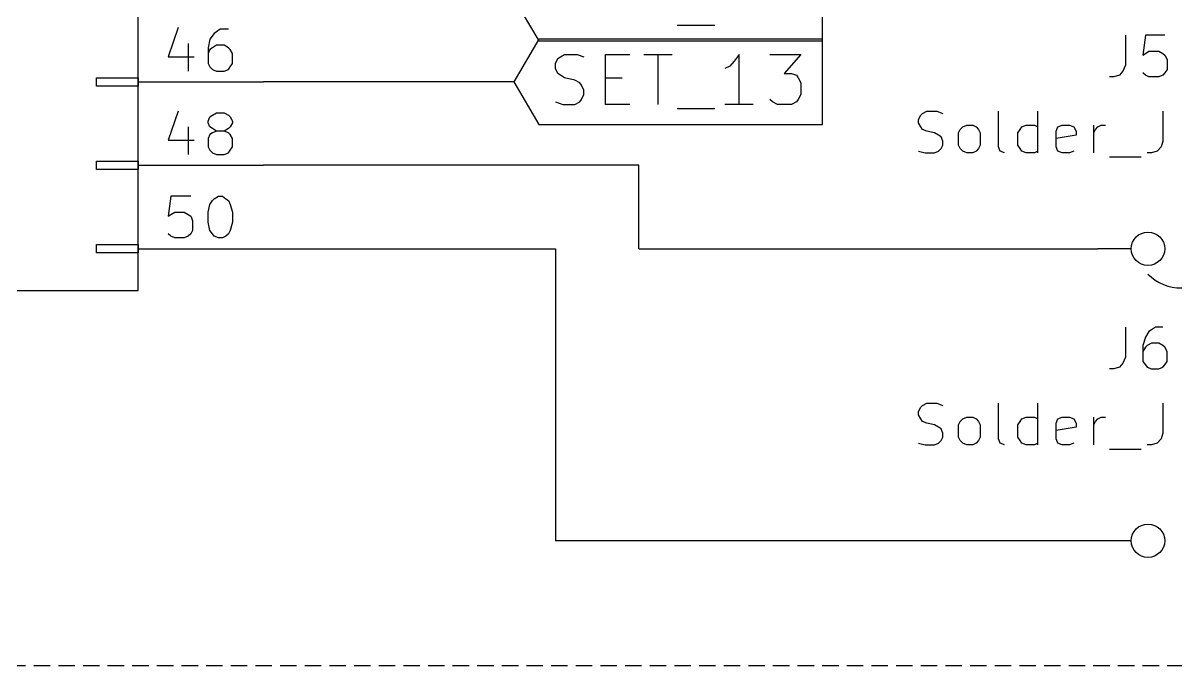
# Model space of a CAD drawing. Extents: x 18 to 282, y -194 to -20.
# Drawn here: x 76.5 to 111.59, y -111.76 to -92.19 of the extents above; entities that cross this region are included whole.
import ezdxf

# ---------------------------------------------------------------- set-up
doc = ezdxf.new("R2010")
doc.units = 0
doc.header["$MEASUREMENT"] = 0
doc.linetypes.add('DASHED', pattern=[0.75, 0.5, -0.25])
for name, color, linetype in [('BLUE3', 171, 'CONTINUOUS'), ('CYAN2', 4, 'CONTINUOUS'), ('GREEN2', 3, 'CONTINUOUS'), ('LYELLOW', 51, 'CONTINUOUS'), ('RED2', 1, 'CONTINUOUS')]:
    doc.layers.add(name, color=color, linetype=linetype)

msp = doc.modelspace()

# ---------------------------------------------------------------- linework, layer by layer
at = {"layer": 'BLUE3', "linetype": 'DASHED'}
msp.add_line((132.08, -111.76), (17.78, -111.76), dxfattribs=at)
at = {"layer": 'CYAN2', "linetype": 'CONTINUOUS'}
for p, q in [((110.058, -92.5576), (110.058, -93.472)), ((110.668, -92.5576), (110.592, -93.1672)), ((111.252, -92.5576), (110.668, -92.5576)), ((110.592, -93.1672), (110.668, -93.1164)), ((110.668, -93.1164), (110.769, -93.0402)), ((110.769, -93.0402), (111.074, -93.0402)), ((111.074, -93.0402), (111.201, -93.1164)), ((111.201, -93.1164), (111.252, -93.1672)), ((111.252, -93.1672), (111.328, -93.2942)), ((111.328, -93.2942), (111.328, -93.599)), ((109.982, -93.6498), (109.88, -93.7768)), ((110.058, -93.472), (109.982, -93.6498)), ((111.328, -93.599), (111.252, -93.7006)), ((109.703, -93.8276), (109.576, -93.8276)), ((109.88, -93.7768), (109.703, -93.8276)), ((110.668, -93.7768), (110.592, -93.7006)), ((110.769, -93.8276), (110.668, -93.7768)), ((111.074, -93.8276), (110.769, -93.8276)), ((111.201, -93.7768), (111.074, -93.8276)), ((111.252, -93.7006), (111.201, -93.7768)), ((103.759, -95.123), (103.835, -94.996)), ((103.835, -94.996), (103.886, -94.9452)), ((103.886, -94.9452), (104.013, -94.869)), ((104.013, -94.869), (104.318, -94.869)), ((104.318, -94.869), (104.496, -94.9452)), ((106.197, -95.9612), (106.197, -94.869)), ((107.391, -96.139), (107.391, -94.869)), ((111.201, -94.869), (111.201, -95.7834)), ((103.759, -95.2246), (103.759, -95.123)), ((103.835, -95.3516), (103.759, -95.2246)), ((103.886, -95.4278), (103.835, -95.3516)), ((104.013, -95.4786), (103.886, -95.4278)), ((104.978, -95.5294), (105.029, -95.4278)), ((105.029, -95.4278), (105.105, -95.3516)), ((105.105, -95.3516), (105.232, -95.3008)), ((105.232, -95.3008), (105.41, -95.3008)), ((105.41, -95.3008), (105.512, -95.3516)), ((105.512, -95.3516), (105.588, -95.4278)), ((105.588, -95.4278), (105.639, -95.5294)), ((106.782, -95.5294), (106.858, -95.4278)), ((106.858, -95.4278), (106.909, -95.3516)), ((106.909, -95.3516), (107.036, -95.3008)), ((107.036, -95.3008), (107.29, -95.3008)), ((107.29, -95.3008), (107.391, -95.3516)), ((107.95, -95.4786), (108.001, -95.3516)), ((108.001, -95.3516), (108.128, -95.3008)), ((108.128, -95.3008), (108.356, -95.3008)), ((108.356, -95.3008), (108.483, -95.3516)), ((108.483, -95.3516), (108.56, -95.4786)), ((109.093, -96.139), (109.093, -95.3008)), ((109.093, -95.5294), (109.144, -95.4278)), ((109.144, -95.4278), (109.22, -95.3516)), ((109.22, -95.3516), (109.322, -95.3008)), ((109.322, -95.3008), (109.449, -95.3008)), ((104.242, -95.5294), (104.013, -95.4786)), ((104.369, -95.6056), (104.242, -95.5294)), ((104.445, -95.6564), (104.369, -95.6056)), ((104.496, -95.7834), (104.445, -95.6564)), ((104.496, -95.9104), (104.496, -95.7834)), ((104.978, -95.9104), (104.978, -95.5294)), ((105.639, -95.5294), (105.639, -95.9104)), ((106.782, -95.9104), (106.782, -95.5294)), ((107.95, -95.9612), (107.95, -95.4786)), ((108.56, -95.6056), (107.95, -95.7072)), ((108.56, -95.4786), (108.56, -95.6056)), ((111.201, -95.7834), (111.15, -95.9612)), ((103.759, -96.0882), (103.962, -96.139)), ((103.962, -96.139), (104.242, -96.139)), ((104.242, -96.139), (104.369, -96.0882)), ((104.369, -96.0882), (104.445, -96.012)), ((104.445, -96.012), (104.496, -95.9104)), ((105.029, -96.012), (104.978, -95.9104)), ((105.105, -96.0882), (105.029, -96.012)), ((105.232, -96.139), (105.105, -96.0882)), ((105.41, -96.139), (105.232, -96.139)), ((105.512, -96.0882), (105.41, -96.139)), ((105.588, -96.012), (105.512, -96.0882)), ((105.639, -95.9104), (105.588, -96.012)), ((106.248, -96.0882), (106.197, -95.9612)), ((106.375, -96.139), (106.248, -96.0882)), ((106.858, -96.012), (106.782, -95.9104)), ((106.909, -96.0882), (106.858, -96.012)), ((107.036, -96.139), (106.909, -96.0882)), ((107.29, -96.139), (107.036, -96.139)), ((107.391, -96.0882), (107.29, -96.139)), ((108.001, -96.0882), (107.95, -95.9612)), ((108.128, -96.139), (108.001, -96.0882)), ((108.356, -96.139), (108.128, -96.139)), ((108.483, -96.0882), (108.356, -96.139)), ((110.846, -96.139), (110.719, -96.139)), ((111.023, -96.0882), (110.846, -96.139)), ((111.15, -95.9612), (111.023, -96.0882)), ((109.576, -96.266), (110.541, -96.266)), ((110.058, -101.448), (110.058, -102.362)), ((110.668, -101.752), (110.592, -102.006)), ((110.769, -101.575), (110.668, -101.752)), ((110.846, -101.524), (110.769, -101.575)), ((110.973, -101.448), (110.846, -101.524)), ((111.201, -101.448), (110.973, -101.448)), ((110.592, -102.006), (110.592, -102.489)), ((110.668, -102.057), (110.592, -102.184)), ((110.719, -102.006), (110.668, -102.057)), ((110.846, -101.93), (110.719, -102.006)), ((111.074, -101.93), (110.846, -101.93)), ((111.201, -102.006), (111.074, -101.93)), ((111.252, -102.057), (111.201, -102.006)), ((111.328, -102.184), (111.252, -102.057)), ((110.058, -102.362), (109.982, -102.54)), ((111.328, -102.489), (111.328, -102.184)), ((109.703, -102.718), (109.576, -102.718)), ((109.88, -102.667), (109.703, -102.718)), ((109.982, -102.54), (109.88, -102.667)), ((110.592, -102.489), (110.668, -102.591)), ((110.668, -102.591), (110.719, -102.667)), ((110.719, -102.667), (110.846, -102.718)), ((110.846, -102.718), (111.074, -102.718)), ((111.074, -102.718), (111.201, -102.667)), ((111.201, -102.667), (111.252, -102.591)), ((111.252, -102.591), (111.328, -102.489)), ((103.835, -103.886), (103.886, -103.835)), ((103.886, -103.835), (104.013, -103.759)), ((104.013, -103.759), (104.318, -103.759)), ((104.318, -103.759), (104.496, -103.835)), ((106.197, -104.851), (106.197, -103.759)), ((107.391, -105.029), (107.391, -103.759)), ((111.201, -103.759), (111.201, -104.673)), ((103.759, -104.013), (103.835, -103.886)), ((103.759, -104.115), (103.759, -104.013)), ((103.835, -104.242), (103.759, -104.115)), ((105.105, -104.242), (105.232, -104.191)), ((105.232, -104.191), (105.41, -104.191)), ((105.41, -104.191), (105.512, -104.242)), ((106.909, -104.242), (107.036, -104.191)), ((107.036, -104.191), (107.29, -104.191)), ((107.29, -104.191), (107.391, -104.242)), ((108.001, -104.242), (108.128, -104.191)), ((108.128, -104.191), (108.356, -104.191)), ((108.356, -104.191), (108.483, -104.242)), ((109.093, -105.029), (109.093, -104.191)), ((109.22, -104.242), (109.322, -104.191)), ((109.322, -104.191), (109.449, -104.191)), ((103.886, -104.318), (103.835, -104.242)), ((104.013, -104.369), (103.886, -104.318)), ((104.242, -104.419), (104.013, -104.369)), ((104.369, -104.496), (104.242, -104.419)), ((104.445, -104.546), (104.369, -104.496)), ((104.496, -104.673), (104.445, -104.546)), ((104.978, -104.419), (105.029, -104.318)), ((104.978, -104.8), (104.978, -104.419)), ((105.029, -104.318), (105.105, -104.242)), ((105.512, -104.242), (105.588, -104.318)), ((105.588, -104.318), (105.639, -104.419)), ((105.639, -104.419), (105.639, -104.8)), ((106.782, -104.419), (106.858, -104.318)), ((106.782, -104.8), (106.782, -104.419)), ((106.858, -104.318), (106.909, -104.242)), ((107.95, -104.369), (108.001, -104.242)), ((107.95, -104.851), (107.95, -104.369)), ((108.56, -104.496), (107.95, -104.597)), ((108.483, -104.242), (108.56, -104.369)), ((108.56, -104.369), (108.56, -104.496)), ((109.093, -104.419), (109.144, -104.318)), ((109.144, -104.318), (109.22, -104.242)), ((104.369, -104.978), (104.445, -104.902)), ((104.445, -104.902), (104.496, -104.8)), ((104.496, -104.8), (104.496, -104.673)), ((105.029, -104.902), (104.978, -104.8)), ((105.105, -104.978), (105.029, -104.902)), ((105.588, -104.902), (105.512, -104.978)), ((105.639, -104.8), (105.588, -104.902)), ((106.248, -104.978), (106.197, -104.851)), ((106.858, -104.902), (106.782, -104.8)), ((106.909, -104.978), (106.858, -104.902)), ((108.001, -104.978), (107.95, -104.851)), ((111.15, -104.851), (111.023, -104.978)), ((111.201, -104.673), (111.15, -104.851)), ((103.759, -104.978), (103.962, -105.029)), ((103.962, -105.029), (104.242, -105.029)), ((104.242, -105.029), (104.369, -104.978)), ((105.232, -105.029), (105.105, -104.978)), ((105.41, -105.029), (105.232, -105.029)), ((105.512, -104.978), (105.41, -105.029)), ((106.375, -105.029), (106.248, -104.978)), ((107.036, -105.029), (106.909, -104.978)), ((107.29, -105.029), (107.036, -105.029)), ((107.391, -104.978), (107.29, -105.029)), ((108.128, -105.029), (108.001, -104.978)), ((108.356, -105.029), (108.128, -105.029)), ((108.483, -104.978), (108.356, -105.029)), ((109.576, -105.156), (110.541, -105.156)), ((110.846, -105.029), (110.719, -105.029)), ((111.023, -104.978), (110.846, -105.029))]:
    msp.add_line(p, q, dxfattribs=at)
at = {"layer": 'GREEN2', "linetype": 'CONTINUOUS'}
for p, q in [((91.44, -93.98), (83.82, -93.98)), ((95.25, -96.52), (83.82, -96.52)), ((95.25, -99.06), (95.25, -96.52)), ((83.82, -99.06), (92.71, -99.06)), ((92.71, -99.06), (92.71, -107.95)), ((95.25, -99.06), (109.22, -99.06)), ((109.22, -107.95), (92.71, -107.95))]:
    msp.add_line(p, q, dxfattribs=at)
at = {"layer": 'LYELLOW', "linetype": 'CONTINUOUS'}
for p, q in [((80.01, -100.33), (80.01, -36.83)), ((74.93, -100.33), (80.01, -100.33))]:
    msp.add_line(p, q, dxfattribs=at)
at = {"layer": 'RED2', "linetype": 'CONTINUOUS'}
for p, q in [((80.01, -100.33), (80.01, -36.83)), ((91.44, -91.44), (92.202, -92.7354)), ((100.838, -92.7354), (100.838, -91.44)), ((96.4184, -92.2528), (97.5614, -92.2528)), ((81.2292, -92.329), (80.9244, -93.218)), ((82.3214, -92.5068), (82.1944, -92.6846)), ((82.3976, -92.456), (82.3214, -92.5068)), ((82.4992, -92.3798), (82.3976, -92.456)), ((82.7532, -92.3798), (82.4992, -92.3798)), ((81.534, -92.8116), (81.534, -93.6498)), ((82.1944, -92.6846), (82.1436, -92.9386)), ((82.1436, -92.9386), (82.1436, -93.4212)), ((82.2706, -92.9386), (82.1944, -92.9894)), ((82.3976, -92.8624), (82.2706, -92.9386)), ((82.6262, -92.8624), (82.3976, -92.8624)), ((82.7532, -92.9386), (82.6262, -92.8624)), ((82.804, -92.9894), (82.7532, -92.9386)), ((92.202, -92.6846), (91.44, -93.98)), ((100.838, -92.6846), (92.202, -92.6846)), ((92.202, -92.7354), (100.838, -92.7354)), ((100.838, -93.98), (100.838, -92.6846)), ((80.9244, -93.218), (81.7118, -93.218)), ((82.1944, -92.9894), (82.1436, -93.1164)), ((82.8802, -93.1164), (82.804, -92.9894)), ((82.8802, -93.4212), (82.8802, -93.1164)), ((92.71, -93.4212), (92.7862, -93.2688)), ((92.7862, -93.2688), (92.8624, -93.218)), ((92.8624, -93.218), (92.9894, -93.1418)), ((92.9894, -93.1418), (93.3704, -93.1418)), ((93.3704, -93.1418), (93.5736, -93.218)), ((94.234, -94.6658), (94.234, -93.1418)), ((94.234, -93.1418), (94.9706, -93.1418)), ((95.4024, -93.1418), (96.266, -93.1418)), ((95.8342, -94.6658), (95.8342, -93.1418)), ((98.298, -93.1418), (98.1456, -93.345)), ((98.298, -94.6658), (98.298, -93.1418)), ((99.2378, -93.1418), (100.178, -93.1418)), ((100.178, -93.1418), (99.6696, -93.726)), ((82.1436, -93.4212), (82.1944, -93.5228)), ((82.1944, -93.5228), (82.2706, -93.599)), ((82.2706, -93.599), (82.3976, -93.6498)), ((82.3976, -93.6498), (82.6262, -93.6498)), ((82.6262, -93.6498), (82.7532, -93.599)), ((82.7532, -93.599), (82.804, -93.5228)), ((82.804, -93.5228), (82.8802, -93.4212)), ((92.71, -93.5736), (92.71, -93.4212)), ((92.7862, -93.726), (92.71, -93.5736)), ((98.0186, -93.4974), (97.8662, -93.5736)), ((98.1456, -93.345), (98.0186, -93.4974)), ((78.74, -94.107), (78.74, -93.853)), ((78.74, -93.853), (80.01, -93.853)), ((80.01, -93.853), (80.01, -94.107)), ((80.01, -93.98), (83.82, -93.98)), ((91.44, -93.98), (92.202, -95.2754)), ((92.8624, -93.7768), (92.7862, -93.726)), ((92.9894, -93.853), (92.8624, -93.7768)), ((93.2942, -93.9292), (92.9894, -93.853)), ((93.4466, -94.0054), (93.2942, -93.9292)), ((93.4974, -94.0816), (93.4466, -94.0054)), ((94.234, -93.853), (94.742, -93.853)), ((99.6696, -93.726), (99.8982, -93.726)), ((99.8982, -93.726), (100.051, -93.7768)), ((100.051, -93.7768), (100.101, -93.853)), ((100.101, -93.853), (100.178, -94.0054)), ((100.178, -94.0054), (100.178, -94.361)), ((100.838, -95.2754), (100.838, -93.98)), ((80.01, -94.107), (78.74, -94.107)), ((93.5736, -94.234), (93.4974, -94.0816)), ((93.4974, -94.5134), (93.5736, -94.361)), ((93.5736, -94.361), (93.5736, -94.234)), ((100.178, -94.361), (100.101, -94.5134)), ((92.71, -94.5896), (92.9386, -94.6658)), ((92.9386, -94.6658), (93.2942, -94.6658)), ((93.2942, -94.6658), (93.4466, -94.5896)), ((93.4466, -94.5896), (93.4974, -94.5134)), ((94.9706, -94.6658), (94.234, -94.6658)), ((98.7298, -94.6658), (97.8662, -94.6658)), ((99.314, -94.5896), (99.2378, -94.5134)), ((99.4664, -94.6658), (99.314, -94.5896)), ((99.8982, -94.6658), (99.4664, -94.6658)), ((100.051, -94.5896), (99.8982, -94.6658)), ((100.101, -94.5134), (100.051, -94.5896)), ((81.2292, -94.869), (80.9244, -95.758)), ((82.1436, -95.1738), (82.1944, -95.0468)), ((82.1944, -95.0468), (82.2706, -94.996)), ((82.2706, -94.996), (82.3976, -94.9198)), ((82.3976, -94.9198), (82.6262, -94.9198)), ((82.6262, -94.9198), (82.7532, -94.996)), ((82.7532, -94.996), (82.804, -95.0468)), ((82.804, -95.0468), (82.8802, -95.1738)), ((96.4184, -94.7928), (97.5614, -94.7928)), ((81.534, -95.3516), (81.534, -96.1898)), ((82.1436, -95.2246), (82.1436, -95.1738)), ((82.1944, -95.3516), (82.1436, -95.2246)), ((82.2706, -95.4024), (82.1944, -95.3516)), ((82.3976, -95.4786), (82.2706, -95.4024)), ((82.7532, -95.4024), (82.6262, -95.4786)), ((82.804, -95.3516), (82.7532, -95.4024)), ((82.8802, -95.2246), (82.804, -95.3516)), ((82.8802, -95.1738), (82.8802, -95.2246)), ((92.202, -95.2754), (100.838, -95.2754)), ((80.9244, -95.758), (81.7118, -95.758)), ((82.1944, -95.5802), (82.1436, -95.7072)), ((82.1436, -95.7072), (82.1436, -95.9612)), ((82.2706, -95.5294), (82.1944, -95.5802)), ((82.3976, -95.4786), (82.2706, -95.5294)), ((82.6262, -95.4786), (82.3976, -95.4786)), ((82.7532, -95.5294), (82.6262, -95.4786)), ((82.804, -95.5802), (82.7532, -95.5294)), ((82.8802, -95.7072), (82.804, -95.5802)), ((82.8802, -95.9612), (82.8802, -95.7072)), ((82.1436, -95.9612), (82.1944, -96.0628)), ((82.1944, -96.0628), (82.2706, -96.139)), ((82.2706, -96.139), (82.3976, -96.1898)), ((82.6262, -96.1898), (82.7532, -96.139)), ((82.7532, -96.139), (82.804, -96.0628)), ((82.804, -96.0628), (82.8802, -95.9612)), ((78.74, -96.647), (78.74, -96.393)), ((78.74, -96.393), (80.01, -96.393)), ((80.01, -96.393), (80.01, -96.647)), ((82.3976, -96.1898), (82.6262, -96.1898)), ((80.01, -96.647), (78.74, -96.647)), ((80.01, -96.52), (83.82, -96.52)), ((81.0006, -97.4598), (80.9244, -98.0694)), ((81.6102, -97.4598), (81.0006, -97.4598)), ((82.2706, -97.5868), (82.3214, -97.536)), ((82.3214, -97.536), (82.4484, -97.4598)), ((82.4484, -97.4598), (82.5754, -97.4598)), ((82.5754, -97.4598), (82.677, -97.536)), ((82.677, -97.536), (82.7532, -97.5868)), ((82.1436, -97.9424), (82.1944, -97.7138)), ((82.1944, -97.7138), (82.2706, -97.5868)), ((82.7532, -97.5868), (82.804, -97.7138)), ((82.804, -97.7138), (82.8802, -97.9424)), ((80.9244, -98.0694), (81.0006, -98.0186)), ((81.0006, -98.0186), (81.1276, -97.9424)), ((81.1276, -97.9424), (81.407, -97.9424)), ((81.407, -97.9424), (81.534, -98.0186)), ((81.534, -98.0186), (81.6102, -98.0694)), ((81.6102, -98.0694), (81.661, -98.1964)), ((81.661, -98.1964), (81.661, -98.5012)), ((82.1436, -98.2472), (82.1436, -97.9424)), ((82.1944, -98.5012), (82.1436, -98.2472)), ((82.8802, -98.2472), (82.804, -98.5012)), ((82.8802, -97.9424), (82.8802, -98.2472)), ((81.0006, -98.679), (80.9244, -98.6028)), ((81.6102, -98.6028), (81.534, -98.679)), ((81.661, -98.5012), (81.6102, -98.6028)), ((82.2706, -98.6028), (82.1944, -98.5012)), ((82.3214, -98.679), (82.2706, -98.6028)), ((82.7532, -98.6028), (82.677, -98.679)), ((82.804, -98.5012), (82.7532, -98.6028)), ((78.74, -99.187), (78.74, -98.933)), ((78.74, -98.933), (80.01, -98.933)), ((80.01, -98.933), (80.01, -99.187)), ((81.1276, -98.7298), (81.0006, -98.679)), ((81.407, -98.7298), (81.1276, -98.7298)), ((81.534, -98.679), (81.407, -98.7298)), ((82.4484, -98.7298), (82.3214, -98.679)), ((82.5754, -98.7298), (82.4484, -98.7298)), ((82.677, -98.679), (82.5754, -98.7298)), ((80.01, -99.187), (78.74, -99.187)), ((80.01, -99.06), (83.82, -99.06)), ((110.236, -99.06), (109.22, -99.06)), ((74.93, -100.33), (80.01, -100.33)), ((110.236, -107.95), (109.22, -107.95))]:
    msp.add_line(p, q, dxfattribs=at)
at = {"layer": 'RED2'}
for centre in [(110.744, -99.06), (110.744, -107.95)]:
    msp.add_circle(centre, 0.508, dxfattribs=at)
msp.add_arc((111.76, -98.806), 1.4478, -135, -45, dxfattribs=at)

doc.saveas('drawing.dxf')
